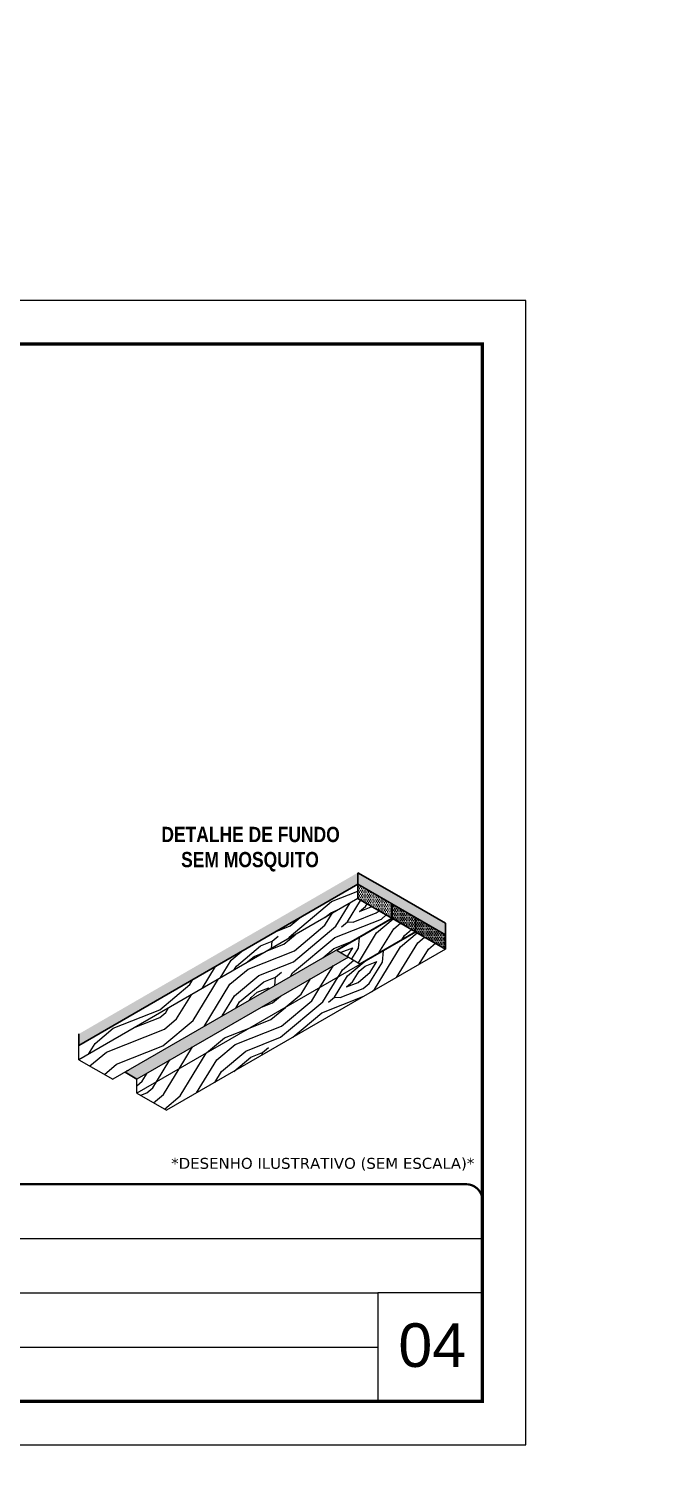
# Model space of a CAD drawing. Extents: x 2216 to 194001, y 226 to 38185.
# Drawn here: x 8000 to 8590, y 3647 to 4971 of the extents above; entities that cross this region are included whole.
import ezdxf
from ezdxf.enums import TextEntityAlignment as Align

# ---------------------------------------------------------------- set-up
doc = ezdxf.new("R2010")
doc.units = 0
doc.linetypes.add('CONTINUO', pattern=[0])
doc.linetypes.add('DASHED', pattern=[0.75, 0.5, -0.25])
doc.layers.add('00 - FELIPE', color=2, linetype='Continuous', plot=False)
for name, color, linetype, lineweight in [('CARIMBO', 255, 'Continuous', 9), ('Folhas', 255, 'Continuous', 9), ('fundo', 100, 'Continuous', 9), ('Madeira', 126, 'Continuous', 18), ('Romaneio', 3, 'Continuous', 13), ('SARRAFO DE PRESSAO', 251, 'DASHED', 9)]:
    doc.layers.add(name, color=color, linetype=linetype, lineweight=lineweight)
for name, color, linetype in [('HACHURA MADEIRAS', 1, 'Continuous'), ('material do compensado', 7, 'Continuous'), ('Painéis', 200, 'Continuous'), ('texto', 7, 'Continuous')]:
    doc.layers.add(name, color=color, linetype=linetype)
doc.styles.add('ARIAL', font='arial.ttf')
doc.styles.add('COTA TECNICA', font='techl___.ttf', dxfattribs={"height": 10})
doc.styles.add('COTA TECNICA-50', font='techl___.ttf', dxfattribs={"height": 10})
doc.styles.add('ROMANC', font='techb___.ttf', dxfattribs={"height": 2.5})
doc.styles.add('stylellllll', font='verdana.ttf', dxfattribs={"height": 2})
doc.styles.add('Tecnologia', font='')
doc.styles.get('Tecnologia').set_extended_font_data('Forgotten Futurist')
doc.dimstyles.new('PAINEL', dxfattribs={"dimtxt": 10, "dimasz": 3, "dimexe": 3, "dimexo": 3, "dimgap": 3, "dimtad": 1, "dimdec": 1, "dimzin": 12, "dimdsep": 46, "dimtxsty": 'COTA TECNICA', "dimblk1": 'OBLIQUE', "dimblk2": 'OBLIQUE', "dimsah": 1, "dimcen": 0.9, "dimclrd": 4, "dimclre": 4, "dimclrt": 240, "dimadec": 1, "dimazin": 3, "dimtfac": 1, "dimtdec": 1, "dimtmove": 0, "dimatfit": 3, "dimfxl": 1, "dimtolj": 1, "dimtzin": 12, "dimarcsym": 0})
pattern_1 = [(355, (-41362.99, 1324.26), (111.07494, 93.20294), [5.12645, -97.40264]), (85, (-41319, 1356.44), (-93.20294, 111.07494), [10.2529, -92.27619]), (40, (-41340.32, 1348.01), (8.936, 102.13894), [7.24881, -21.74642, 7.24881, -14.497615, 50.751904, -43.50449]), (40, (-41368.54, 1319.605), (8.936, 102.13894), [7.24983, -14.49967, 7.24983, -115.99871]), (40, (-41331.9, 1326.69), (8.936, 102.13894), [7.24983, -137.7482]), (40, (-41322.13, 1320.69), (8.936, 102.13894), [7.24983, -137.7482]), (40, (-41336.56, 1332.245), (8.936, 102.13894), [7.24983, -137.7482]), (40, (-41341.22, 1337.8), (8.936, 102.13894), [14.49967, -130.49838]), (40, (-41308.98, 1412.17), (8.936, 102.13894), [14.49967, -130.49838]), (40, (-41350.984, 1343.8), (8.936, 102.13894), [28.99933, -115.99871]), (40, (-41355.644, 1349.35), (8.936, 102.13894), [28.99933, -115.99871]), (40, (-41286.57, 1374.186), (8.936, 102.13894), [28.99933, -115.99871]), (40, (-41359.86, 1360.01), (8.936, 102.13894), [21.7497, -123.24834]), (40, (-41378.945, 1377.12), (8.936, 102.13894), [21.7497, -123.24834]), (40, (-41369.625, 1366.014), (8.936, 102.13894), [21.7497, -123.24834]), (40, (-41300.554, 1390.85), (8.936, 102.13894), [36.24951, -108.74853]), (40, (-41310.32, 1396.85), (8.936, 102.13894), [36.24951, -108.74853]), (40, (-41302.34, 1370.42), (8.936, 102.13894), [50.74931, -94.24873]), (21.56505, (-41351.88, 1333.585), (102.138945, -8.936), [11.4631, -217.79893]), (21.56505, (-41328.77, 1362.44), (102.138945, -8.936), [11.4631, -217.79893]), (21.56505, (-41334.77, 1352.673), (102.138945, -8.936), [11.4631, -217.79893]), (21.56505, (-41357.88, 1323.82), (102.138945, -8.936), [22.9262, -206.33583]), (21.56505, (-41333.43, 1367.994), (102.138945, -8.936), [34.3893, -194.87273]), (21.56505, (-41343.196, 1373.994), (102.138945, -8.936), [45.8524, -183.40963]), (21.56505, (-41352.964, 1379.995), (102.138945, -8.936), [45.8524, -183.40963]), (21.56505, (-41365.604, 1411.977), (102.138945, -8.936), [45.8524, -183.40963]), (21.56505, (-41366.497, 1401.763), (102.138945, -8.936), [57.3155, -171.94653]), (21.56505, (-41362.284, 1391.1), (102.138945, -8.936), [57.3155, -171.94653]), (58.43495, (-41330.11, 1347.12), (8.936, 102.138945), [11.4631, -217.79893]), (58.43495, (-41346.324, 1338.245), (8.936, 102.138945), [11.4631, -217.79893]), (58.43495, (-41362.985, 1324.265), (8.936, 102.138945), [22.9262, -206.33583]), (58.43495, (-41331.003, 1336.905), (8.936, 102.138945), [22.9262, -206.33583]), (58.43495, (-41373.646, 1320.05), (8.936, 102.138945), [34.3893, -194.87273]), (58.43495, (-41383.86, 1320.945), (8.936, 102.138945), [45.8524, -183.40963]), (58.43495, (-41291.49, 1318.01), (8.936, 102.138945), [45.8524, -183.40963]), (58.43495, (-41326.343, 1331.35), (8.936, 102.138945), [45.8524, -183.40963]), (58.43495, (-41306.81, 1319.35), (8.936, 102.138945), [57.3155, -171.94653]), (58.43495, (-41316.576, 1325.35), (8.936, 102.138945), [57.3155, -171.94653])]
pattern_2 = [(0, (-30470.4682, -6429.6865), (0.82275303, 1.645506056), [0, -1.645506056])]

# ---------------------------------------------------------------- blocks, each defined once
blk = doc.blocks.new('9999999999')
at = {"color": 30, "linetype": 'CONTINUO'}
for p, q in [((98564.6, 34230.2), (98564.6, 34429.4)), ((98564.6, 34379.6), (99584, 34379.6)), ((98564.6, 34329.8), (99488, 34329.8)), ((99584, 34329.8), (99488, 34329.8)), ((99488, 34329.8), (99488, 34230.2)), ((98564.6, 34280), (99488, 34280))]:
    blk.add_line(p, q, dxfattribs=at)
at = {"color": 30, "linetype": 'CONTINUO', "const_width": 2}
blk.add_lwpolyline([(99584, 34230.2), (99584, 34414.4, 0.414214), (99569, 34429.4), (98229, 34429.4, 0.414214), (98214, 34414.4), (98214, 34245.2, 0.414214), (98229, 34230.2), (99584, 34230.2)], format="xyb", dxfattribs=at)
at = {"layer": 'Folhas'}
blk.add_lwpolyline([(98139, 34190.2), (99624, 34190.2), (99624, 35240.2), (98139, 35240.2)], close=True, dxfattribs=at)
at = {"layer": 'Folhas', "color": 30, "const_width": 3}
blk.add_lwpolyline([(98214, 34230.2), (99584, 34230.2), (99584, 35200.2), (98214, 35200.2)], close=True, dxfattribs=at)
at = {"color": 7, "linetype": 'Continuous', "ltscale": 5, "style": 'ARIAL'}
for s, height, p in [('ROCONTEC', 15.48, (98837.7, 34393.1)), ('HOSPITAL ASSUNÇÃO', 15.483, (98837.7, 34343.3)), ('3° PAVIMENTO', 15.483, (98837.7, 34293.5)), ('NOVA SISTEMAS CONSTRUTIVOS', 11.059, (98263.2, 34267.2)), ('FUNDO DE VIGA', 15.483, (98837.7, 34243.7))]:
    blk.add_text(s, height=height, dxfattribs=at).set_placement(p)
at = {"layer": 'Folhas', "color": 7, "style": 'Tecnologia', "width": 1.5}
for s, p in [('CLIENTE:', (98573.7, 34397.2)), ('OBRA:', (98573.7, 34347.3)), ('PAVIMENTO:', (98573.7, 34297.5)), ('PROJETO:', (98573.7, 34247.7))]:
    blk.add_text(s, height=14, dxfattribs=at).set_placement(p)
blk = doc.blocks.new('_Oblique')
at = {"color": 0, "linetype": 'ByBlock', "lineweight": -2}
blk.add_line((-0.5, -0.5), (0.5, 0.5), dxfattribs=at)
blk = doc.blocks.new('*D240')
at = {"layer": '00 - FELIPE', "color": 4, "lineweight": -2, "transparency": 16777216}
for p, q in [((4670.3, 1925.6), (4670.3, 1893.9)), ((4715.3, 1925.6), (4715.3, 1893.9)), ((4670.3, 1896.9), (4715.3, 1896.9))]:
    blk.add_line(p, q, dxfattribs=at)
at = {"layer": 'Defpoints', "color": 0, "linetype": 'ByBlock', "transparency": 16777216}
for p in [(193755.2, 38185), (193999.2, 38185), (193999.2, 38154)]:
    blk.add_point(p, dxfattribs=at)
at = {"layer": 'Defpoints', "color": 0, "transparency": 16777216}
for p in [(4670.3, 1928.6), (4715.3, 1928.6), (4715.3, 1896.9)]:
    blk.add_point(p, dxfattribs=at)
at = {"layer": 'Romaneio', "color": 4, "linetype": 'ByBlock', "lineweight": -2, "transparency": 16777216}
for p, q in [((193755.2, 38182), (193755.2, 38151)), ((193999.2, 38182), (193999.2, 38151)), ((193755.2, 38154), (193999.2, 38154))]:
    blk.add_line(p, q, dxfattribs=at)
at = {"layer": '00 - FELIPE', "color": 4, "lineweight": -2, "transparency": 16777216, "xscale": 3, "yscale": 3, "zscale": 3, "rotation": 180}
blk.add_blockref('_Oblique', (4670.3, 1896.9), dxfattribs=at)
at = {"layer": '00 - FELIPE', "color": 4, "lineweight": -2, "transparency": 16777216, "xscale": 3, "yscale": 3, "zscale": 3}
blk.add_blockref('_Oblique', (4715.3, 1896.9), dxfattribs=at)
at = {"layer": 'Romaneio', "color": 4, "linetype": 'ByBlock', "lineweight": -2, "transparency": 16777216, "xscale": 3, "yscale": 3, "zscale": 3, "rotation": 180}
blk.add_blockref('_Oblique', (193755.2, 38154), dxfattribs=at)
at = {"layer": 'Romaneio', "color": 4, "linetype": 'ByBlock', "lineweight": -2, "transparency": 16777216, "xscale": 3, "yscale": 3, "zscale": 3}
blk.add_blockref('_Oblique', (193999.2, 38154), dxfattribs=at)
at = {"layer": '00 - FELIPE', "color": 240, "transparency": 16777216, "insert": (4692.8, 1905), "char_height": 10, "attachment_point": 5, "style": 'COTA TECNICA'}
blk.add_mtext('\\A1;45', dxfattribs=at)
at = {"layer": 'Romaneio', "color": 240, "linetype": 'ByBlock', "transparency": 16777216, "insert": (193877.2, 38162.1), "char_height": 10, "attachment_point": 5, "style": 'COTA TECNICA-50'}
blk.add_mtext('\\A1;244', dxfattribs=at)
blk = doc.blocks.new('*D241')
at = {"layer": '00 - FELIPE', "color": 4, "lineweight": -2, "transparency": 16777216}
for p, q in [((4715.3, 1925.6), (4715.3, 1893.9)), ((4959.4, 1925.6), (4959.4, 1893.9)), ((4715.3, 1896.9), (4959.4, 1896.9))]:
    blk.add_line(p, q, dxfattribs=at)
at = {"layer": 'Defpoints', "color": 0, "linetype": 'ByBlock', "transparency": 16777216}
for p in [(193755.2, 38185), (193999.2, 38185), (193755.2, 38125.7)]:
    blk.add_point(p, dxfattribs=at)
at = {"layer": 'Defpoints', "color": 0, "transparency": 16777216}
for p in [(4715.3, 1928.6), (4959.4, 1928.6), (4959.4, 1896.9)]:
    blk.add_point(p, dxfattribs=at)
at = {"layer": 'Painéis', "color": 4, "linetype": 'ByBlock', "lineweight": -2, "transparency": 16777216}
for p, q in [((193755.2, 38182), (193755.2, 38122.7)), ((193999.2, 38182), (193999.2, 38122.7)), ((193999.2, 38125.7), (193755.2, 38125.7))]:
    blk.add_line(p, q, dxfattribs=at)
at = {"layer": '00 - FELIPE', "color": 4, "lineweight": -2, "transparency": 16777216, "xscale": 3, "yscale": 3, "zscale": 3, "rotation": 180}
blk.add_blockref('_Oblique', (4715.3, 1896.9), dxfattribs=at)
at = {"layer": '00 - FELIPE', "color": 4, "lineweight": -2, "transparency": 16777216, "xscale": 3, "yscale": 3, "zscale": 3}
blk.add_blockref('_Oblique', (4959.4, 1896.9), dxfattribs=at)
at = {"layer": 'Painéis', "color": 4, "linetype": 'ByBlock', "lineweight": -2, "transparency": 16777216, "xscale": 3, "yscale": 3, "zscale": 3, "rotation": 180}
blk.add_blockref('_Oblique', (193755.2, 38125.7), dxfattribs=at)
at = {"layer": 'Painéis', "color": 4, "linetype": 'ByBlock', "lineweight": -2, "transparency": 16777216, "xscale": 3, "yscale": 3, "zscale": 3}
blk.add_blockref('_Oblique', (193999.2, 38125.7), dxfattribs=at)
at = {"layer": '00 - FELIPE', "color": 240, "transparency": 16777216, "insert": (4837.4, 1905), "char_height": 10, "attachment_point": 5, "style": 'COTA TECNICA'}
blk.add_mtext('\\A1;244', dxfattribs=at)
at = {"layer": 'Painéis', "color": 240, "linetype": 'ByBlock', "transparency": 16777216, "insert": (193877.2, 38133.8), "char_height": 10, "attachment_point": 5, "style": 'COTA TECNICA-50'}
blk.add_mtext('\\A1;2X', dxfattribs=at)

msp = doc.modelspace()

# ---------------------------------------------------------------- hatches: boundary and pattern name
at = {"layer": 'fundo'}
h = msp.add_hatch(color=252, dxfattribs=at)
h.dxf.hatch_style = 1
h.paths.add_polyline_path([(8045.68, 4048.93), (8045.68, 4038.28), (8301.82, 4186.16), (8301.82, 4196.82)])
h = msp.add_hatch(color=252, dxfattribs=at)
h.dxf.hatch_style = 1
h.paths.add_polyline_path([(8332.9, 4178.88), (8301.82, 4196.82), (8301.82, 4186.16), (8332.9, 4168.22), (8382.24, 4139.74), (8382.24, 4150.39)])
h = msp.add_hatch(color=252, dxfattribs=at)
h.dxf.hatch_style = 1
h.paths.add_polyline_path([(8293.19, 4119.42), (8282.82, 4125.41), (8282.82, 4126.29), (8088.03, 4013.82), (8098.95, 4007.52)])
at = {"layer": 'HACHURA MADEIRAS'}
h = msp.add_hatch(dxfattribs=at)
h.set_pattern_fill('DOTS', scale=1.036539)
h.set_pattern_definition(pattern_2)
h.paths.add_polyline_path([(8332.9, 4155.2), (8332.9, 4168.22), (8301.82, 4186.16), (8301.82, 4173.14)])
h = msp.add_hatch(dxfattribs=at)
h.set_pattern_fill('DOTS', scale=1.036539)
h.set_pattern_definition(pattern_2)
h.paths.add_polyline_path([(8333.66, 4167.78), (8333.66, 4154.76), (8354.8, 4142.56), (8354.8, 4155.58)])
h = msp.add_hatch(dxfattribs=at)
h.set_pattern_fill('DOTS', scale=1.036539)
h.set_pattern_definition(pattern_2)
h.paths.add_polyline_path([(8355.1, 4155.41), (8355.1, 4142.38), (8382.24, 4126.71), (8382.24, 4139.74)])
at = {"layer": 'Madeira'}
h = msp.add_hatch(dxfattribs=at)
h.set_pattern_fill('PATRON00077', color=256, scale=102.529099, angle=355, pattern_type=2)
h.set_pattern_definition(pattern_1)
h.paths.add_polyline_path([(8045.68, 4038.28), (8045.68, 4025.26), (8301.82, 4173.14), (8301.82, 4186.16)])
h = msp.add_hatch(dxfattribs=at)
h.set_pattern_fill('PATRON00077', color=256, scale=102.529099, angle=355, pattern_type=2)
h.set_pattern_definition([(355, (-10260.47, -67916.3), (111.07494, 93.20294), [5.12645, -97.40264]), (85, (-10216.48, -67884.13), (-93.20294, 111.07494), [10.25291, -92.27619]), (40, (-10237.805, -67892.56), (8.936, 102.138945), [7.248807, -21.74642, 7.248807, -14.497615, 50.751904, -43.504487]), (40, (-10266.02, -67920.965), (8.936, 102.138945), [7.24983, -14.499665, 7.24983, -115.99871]), (40, (-10229.38, -67913.88), (8.936, 102.138945), [7.24983, -137.74821]), (40, (-10219.61, -67919.88), (8.936, 102.138945), [7.24983, -137.74821]), (40, (-10234.04, -67908.325), (8.936, 102.138945), [7.24983, -137.74821]), (40, (-10238.7, -67902.77), (8.936, 102.138945), [14.49967, -130.49838]), (40, (-10206.46, -67828.4), (8.936, 102.138945), [14.49967, -130.49838]), (40, (-10248.466, -67896.77), (8.936, 102.138945), [28.99933, -115.99871]), (40, (-10253.126, -67891.22), (8.936, 102.138945), [28.99933, -115.99871]), (40, (-10184.055, -67866.38), (8.936, 102.138945), [28.99933, -115.99871]), (40, (-10257.34, -67880.556), (8.936, 102.138945), [21.7497, -123.24834]), (40, (-10276.43, -67863.45), (8.936, 102.138945), [21.7497, -123.24834]), (40, (-10267.11, -67874.556), (8.936, 102.138945), [21.7497, -123.24834]), (40, (-10198.036, -67849.72), (8.936, 102.138945), [36.24951, -108.74853]), (40, (-10207.8, -67843.72), (8.936, 102.138945), [36.24951, -108.74853]), (40, (-10199.82, -67870.15), (8.936, 102.138945), [50.74931, -94.24873]), (21.56505, (-10249.36, -67906.984), (102.138945, -8.936), [11.4631, -217.79893]), (21.56505, (-10226.25, -67878.13), (102.138945, -8.936), [11.4631, -217.79893]), (21.56505, (-10232.25, -67887.897), (102.138945, -8.936), [11.4631, -217.79893]), (21.56505, (-10255.36, -67916.75), (102.138945, -8.936), [22.9262, -206.33583]), (21.56505, (-10230.91, -67872.576), (102.138945, -8.936), [34.3893, -194.87273]), (21.56505, (-10240.68, -67866.576), (102.138945, -8.936), [45.8524, -183.40963]), (21.56505, (-10250.445, -67860.575), (102.138945, -8.936), [45.8524, -183.40963]), (21.56505, (-10263.086, -67828.593), (102.138945, -8.936), [45.8524, -183.40963]), (21.56505, (-10263.98, -67838.807), (102.138945, -8.936), [57.31551, -171.94653]), (21.56505, (-10259.766, -67849.468), (102.138945, -8.936), [57.31551, -171.94653]), (58.43495, (-10227.59, -67893.45), (8.936, 102.138945), [11.4631, -217.79893]), (58.43495, (-10243.806, -67902.324), (8.936, 102.138945), [11.4631, -217.79893]), (58.43495, (-10260.467, -67916.305), (8.936, 102.138945), [22.9262, -206.33583]), (58.43495, (-10228.485, -67903.665), (8.936, 102.138945), [22.9262, -206.33583]), (58.43495, (-10271.13, -67920.52), (8.936, 102.138945), [34.3893, -194.87273]), (58.43495, (-10281.34, -67919.624), (8.936, 102.138945), [45.8524, -183.40963]), (58.43495, (-10188.97, -67922.56), (8.936, 102.138945), [45.8524, -183.40963]), (58.43495, (-10223.825, -67909.22), (8.936, 102.138945), [45.8524, -183.40963]), (58.43495, (-10204.29, -67921.22), (8.936, 102.138945), [57.31551, -171.94653]), (58.43495, (-10214.06, -67915.22), (8.936, 102.138945), [57.31551, -171.94653])])
h.paths.add_polyline_path([(8045.68, 4025.26), (8076.76, 4007.31), (8332.9, 4155.2), (8301.82, 4173.14)])
h = msp.add_hatch(dxfattribs=at)
h.set_pattern_fill('PATRON00077', color=256, scale=102.529099, angle=355, pattern_type=2)
h.set_pattern_definition([(355, (-41384.95, 1337), (111.07494, 93.20294), [5.12645, -97.40264]), (85, (-41340.97, 1369.18), (-93.20294, 111.07494), [10.2529, -92.27619]), (40, (-41362.29, 1360.75), (8.936, 102.13894), [7.24881, -21.74642, 7.24881, -14.497615, 50.751904, -43.50449]), (40, (-41390.5, 1332.344), (8.936, 102.13894), [7.24983, -14.49967, 7.24983, -115.99871]), (40, (-41353.86, 1339.43), (8.936, 102.13894), [7.24983, -137.7482]), (40, (-41344.094, 1333.43), (8.936, 102.13894), [7.24983, -137.7482]), (40, (-41358.52, 1344.984), (8.936, 102.13894), [7.24983, -137.7482]), (40, (-41363.18, 1350.54), (8.936, 102.13894), [14.49967, -130.49838]), (40, (-41330.945, 1424.91), (8.936, 102.13894), [14.49967, -130.49838]), (40, (-41372.95, 1356.54), (8.936, 102.13894), [28.99933, -115.99871]), (40, (-41377.61, 1362.09), (8.936, 102.13894), [28.99933, -115.99871]), (40, (-41308.54, 1386.926), (8.936, 102.13894), [28.99933, -115.99871]), (40, (-41381.82, 1372.75), (8.936, 102.13894), [21.7497, -123.24834]), (40, (-41400.91, 1389.86), (8.936, 102.13894), [21.7497, -123.24834]), (40, (-41391.59, 1378.75), (8.936, 102.13894), [21.7497, -123.24834]), (40, (-41322.52, 1403.59), (8.936, 102.13894), [36.24951, -108.74853]), (40, (-41332.285, 1409.59), (8.936, 102.13894), [36.24951, -108.74853]), (40, (-41324.305, 1383.16), (8.936, 102.13894), [50.74931, -94.24873]), (21.56505, (-41373.84, 1346.325), (102.138945, -8.936), [11.4631, -217.79893]), (21.56505, (-41350.733, 1375.18), (102.138945, -8.936), [11.4631, -217.79893]), (21.56505, (-41356.734, 1365.41), (102.138945, -8.936), [11.4631, -217.79893]), (21.56505, (-41379.842, 1336.558), (102.138945, -8.936), [22.9262, -206.33583]), (21.56505, (-41355.393, 1380.733), (102.138945, -8.936), [34.3893, -194.87273]), (21.56505, (-41365.16, 1386.733), (102.138945, -8.936), [45.8524, -183.40963]), (21.56505, (-41374.928, 1392.734), (102.138945, -8.936), [45.8524, -183.40963]), (21.56505, (-41387.57, 1424.716), (102.138945, -8.936), [45.8524, -183.40963]), (21.56505, (-41388.46, 1414.5), (102.138945, -8.936), [57.3155, -171.94653]), (21.56505, (-41384.25, 1403.84), (102.138945, -8.936), [57.3155, -171.94653]), (58.43495, (-41352.074, 1359.86), (8.936, 102.138945), [11.4631, -217.79893]), (58.43495, (-41368.29, 1350.985), (8.936, 102.138945), [11.4631, -217.79893]), (58.43495, (-41384.95, 1337.004), (8.936, 102.138945), [22.9262, -206.33583]), (58.43495, (-41352.967, 1349.644), (8.936, 102.138945), [22.9262, -206.33583]), (58.43495, (-41395.61, 1332.79), (8.936, 102.138945), [34.3893, -194.87273]), (58.43495, (-41405.824, 1333.685), (8.936, 102.138945), [45.8524, -183.40963]), (58.43495, (-41313.45, 1330.75), (8.936, 102.138945), [45.8524, -183.40963]), (58.43495, (-41348.307, 1344.09), (8.936, 102.138945), [45.8524, -183.40963]), (58.43495, (-41328.773, 1332.09), (8.936, 102.138945), [57.3155, -171.94653]), (58.43495, (-41338.54, 1338.09), (8.936, 102.138945), [57.3155, -171.94653])])
h.paths.add_polyline_path([(8303.96, 4113.21), (8354.8, 4142.56), (8333.14, 4155.12), (8282.82, 4125.41)])
h = msp.add_hatch(dxfattribs=at)
h.set_pattern_fill('PATRON00077', color=256, scale=102.529099, angle=355, pattern_type=2)
h.set_pattern_definition(pattern_1)
h.paths.add_polyline_path([(8126.1, 3978.84), (8382.24, 4126.71), (8355.1, 4142.38), (8099.05, 3994.55)])
h = msp.add_hatch(dxfattribs=at)
h.set_pattern_fill('PATRON00077', color=256, scale=102.529099, angle=355, pattern_type=2)
h.set_pattern_definition(pattern_1)
h.paths.add_polyline_path([(8304.32, 4113), (8293.04, 4119.51), (8098.89, 4007.48), (8098.95, 3994.5)])

# ---------------------------------------------------------------- linework, layer by layer
for p, q in [((8301.82, 4173.14), (8045.68, 4025.26)), ((8332.9, 4155.2), (8076.76, 4007.31)), ((8333.66, 4154.76), (8282.82, 4125.41)), ((8355.1, 4142.38), (8098.95, 3994.5)), ((8354.8, 4142.56), (8303.96, 4113.21)), ((8293.19, 4119.42), (8098.95, 4007.52)), ((8382.24, 4126.71), (8126.09, 3978.83)), ((8282.82, 4125.41), (8304.26, 4113.03)), ((8045.68, 4025.26), (8045.68, 4038.28)), ((8045.68, 4025.26), (8076.76, 4007.31)), ((8098.95, 3994.5), (8098.95, 4007.52)), ((8098.95, 3994.5), (8126.09, 3978.83))]:
    msp.add_line(p, q, dxfattribs=at)
at = {"layer": 'material do compensado'}
for p, q in [((8301.82, 4186.16), (8045.68, 4038.28)), ((8301.82, 4173.14), (8301.82, 4196.82)), ((8301.82, 4196.82), (8332.9, 4178.88)), ((8301.82, 4186.16), (8332.9, 4168.22)), ((8301.82, 4173.14), (8332.9, 4155.2)), ((8332.9, 4178.88), (8382.24, 4150.39)), ((8332.9, 4168.22), (8382.24, 4139.74)), ((8332.9, 4155.2), (8332.9, 4168.22)), ((8333.66, 4154.76), (8333.66, 4167.78)), ((8333.66, 4154.76), (8354.8, 4142.56)), ((8354.8, 4142.56), (8354.8, 4155.58)), ((8355.1, 4142.38), (8355.1, 4155.41)), ((8382.24, 4126.71), (8382.24, 4150.39)), ((8355.1, 4142.38), (8382.24, 4126.71)), ((8282.82, 4125.41), (8282.82, 4126.29)), ((8045.68, 4048.93), (8045.68, 4038.28)), ((8098.95, 4007.52), (8088.03, 4013.82))]:
    msp.add_line(p, q, dxfattribs=at)

# ---------------------------------------------------------------- block references
at = {"layer": 'SARRAFO DE PRESSAO', "color": 6, "linetype": 'ByBlock'}
msp.add_blockref('9999999999', (-91167.79, -30518.38), dxfattribs=at)

# ---------------------------------------------------------------- texts
at = {"style": 'stylellllll'}
msp.add_text('*DESENHO ILUSTRATIVO (SEM ESCALA)*', height=10, dxfattribs=at).set_placement((8408.77, 3925.15), align=Align.RIGHT)
at = {"layer": 'CARIMBO', "style": 'ARIAL'}
msp.add_text('04', height=40, dxfattribs=at).set_placement((8339.05, 3743.39))
at = {"layer": 'texto', "style": 'ROMANC'}
for s, p in [('DETALHE DE FUNDO ', (8205.5, 4231.89)), ('SEM MOSQUITO', (8202.76, 4208.85))]:
    msp.add_text(s, height=14, dxfattribs=at).set_placement(p, align=Align.MIDDLE_CENTER)

# ---------------------------------------------------------------- dimensions: what is measured, and where the dimension line sits
at = {"layer": '00 - FELIPE'}
for base, p1, p2, picture, middle in [((4715.34, 1896.92), (4670.34, 1928.59), (4715.34, 1928.59), '*D240', (4692.84, 1905.03)), ((4959.37, 1896.92), (4715.34, 1928.59), (4959.37, 1928.59), '*D241', (4837.36, 1904.99))]:
    dim = msp.add_linear_dim(base=base, p1=p1, p2=p2, dimstyle='PAINEL', dxfattribs=at)
    dim.commit()
    dim.dimension.update_dxf_attribs({"geometry": picture, "text_midpoint": middle})

doc.saveas('drawing.dxf')
